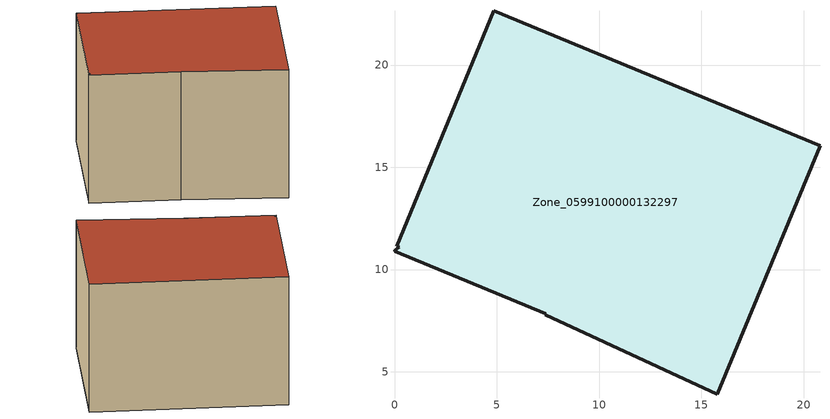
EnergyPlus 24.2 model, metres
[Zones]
Zone_0599100000132297
 floor ground (C_G): 0,10.9 0.02,10.95 0.23,11.1 0.11,11.15 4.85,22.65 20.8,16.07 15.79,3.91 7.38,7.8 7.4,7.84 z0
 wall outside (C_F): 15.79,3.91 20.8,16.07 4.85,22.65 0.11,11.15 0.23,11.1 0.02,10.95 0,10.9 7.4,7.84 7.38,7.8 15.79,3.91 z0:12.15
 roof outside (C_R): 0,10.9 7.4,7.84 7.38,7.8 15.79,3.91 20.8,16.07 4.85,22.65 0.11,11.15 0.23,11.1 0.02,10.95 z12.15
[BUILDING]
Pand.0599100000132297: North Axis=0; Terrain=City; Loads Convergence Tolerance Value=0.04; Temperature Convergence Tolerance Value=0.4; Solar Distribution=FullExterior; Maximum Number of Warmup Days=25; Minimum Number of Warmup Days=1
[Site:Location]
Rotterdam.The.Hague.AP_ZH_NLD Design_Conditions: Latitude=51.96; Longitude=4.45; Time Zone=1; Elevation=-4.5
[SITE:GROUNDTEMPERATURE:BUILDINGSURFACE]
18, 18, 18, 18, 18, 18, 18, 18, 18, 18, 18, 18
[MATERIAL] Thermal Absorptance=0.9; Solar Absorptance=0.7; Visible Absorptance=0.7
Name | Roughness | Thickness | Conductivity | Density | Specific Heat
G.TC.1946 | MediumSmooth | 0.15 | 1 | 540 | 1210
F.TC.1946 | Rough | 0.3 | 0.857143 | 1920 | 840
R.TC.1946 | MediumRough | 0.2 | 0.909091 | 1500 | 1000
[CONSTRUCTION]
C_G: G.TC.1946
C_F: F.TC.1946
C_R: R.TC.1946
[ZONE]
Zone_0599100000132297: Type=1; Multiplier=1; Ceiling Height=Autocalculate; Volume=Autocalculate; Floor Area=autocalculate; Part of Total Floor Area=Yes
[ZONEINFILTRATION:DESIGNFLOWRATE]
Infil_Zone_0599100000132297: Zone or ZoneList or Space or SpaceList=Zone_0599100000132297; Schedule=AlwaysOn; Design Flow Rate Calculation Method=Flow/Area; Flow Rate per Floor Area=0.003; Constant Term Coefficient=1; Temperature Term Coefficient=0; Velocity Term Coefficient=0; Velocity Squared Term Coefficient=0
[HVACTEMPLATE:ZONE:IDEALLOADSAIRSYSTEM]
Zone_0599100000132297: Maximum Heating Supply Air Temperature=50; Minimum Cooling Supply Air Temperature=13; Maximum Heating Supply Air Humidity Ratio=0.0156; Minimum Cooling Supply Air Humidity Ratio=0.0077; Heating Limit=NoLimit; Cooling Limit=NoLimit; Dehumidification Control Type=ConstantSensibleHeatRatio; Cooling Sensible Heat Ratio=0.7; Dehumidification Setpoint=60; Humidification Control Type=None; Humidification Setpoint=30; Outdoor Air Method=None; Outdoor Air Flow Rate per Person=0.00944; Outdoor Air Flow Rate per Zone Floor Area=0; Outdoor Air Flow Rate per Zone=0; Demand Controlled Ventilation Type=None; Outdoor Air Economizer Type=NoEconomizer; Heat Recovery Type=None; Sensible Heat Recovery Effectiveness=0.7; Latent Heat Recovery Effectiveness=0.65
[ZONECONTROL:THERMOSTAT]
ThermostatControl_Zone_0599100000132297: Zone or ZoneList=Zone_0599100000132297; Control Type Schedule=DualSetpointControlType; Control 1=Thermostat_Zone_0599100000132297; Temperature Difference Between Cutout And Setpoint=0
[THERMOSTATSETPOINT:DUALSETPOINT]
Thermostat_Zone_0599100000132297: Heating Setpoint Temperature Schedule=HeatingSetpoint_Zone_0599100000132297; Cooling Setpoint Temperature Schedule=CoolingSetpoint_Zone_0599100000132297
[SCHEDULE:COMPACT]
HeatingSetpoint_Zone_0599100000132297: Through: 12/31, For: AllDays, Until: 24:00, 21
CoolingSetpoint_Zone_0599100000132297: Through: 12/31, For: AllDays, Until: 24:00, 24
DualSetpointControlType: Through: 12/31, For: AllDays, Until: 24:00, 4
AlwaysOn: Through: 12/31, For: AllDays, Until: 24:00, 1
